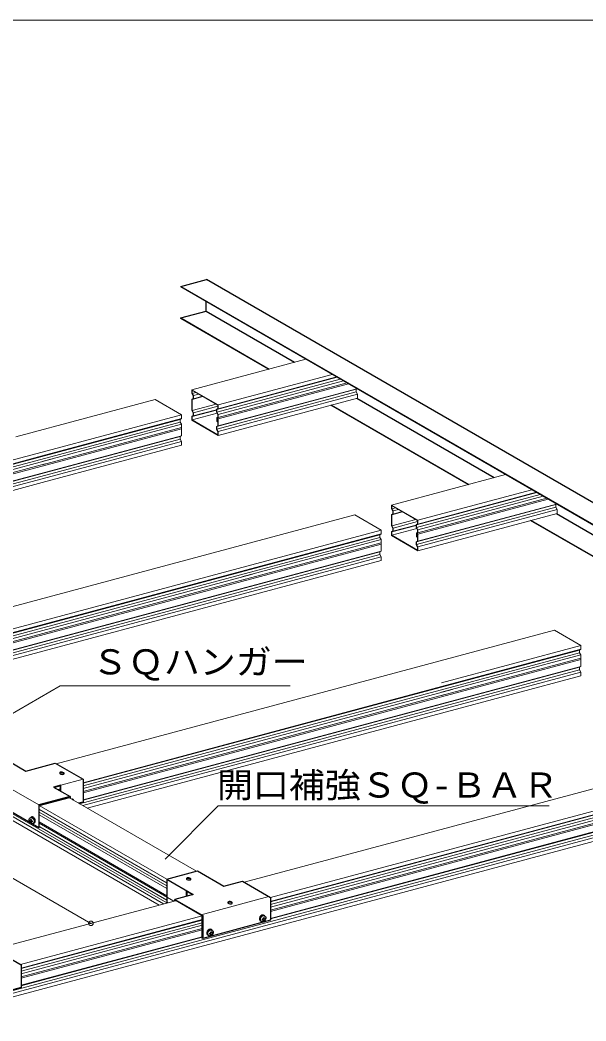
# Model space of a CAD drawing. Units: millimetres on the paper. Extents: x -195 to 195, y -135 to 132.
# Drawn here: x 96.1 to 145.6, y 44.8 to 132.5 of the extents above; entities that cross this region are included whole.
import ezdxf
from ezdxf.enums import TextEntityAlignment as Align

# ---------------------------------------------------------------- set-up
doc = ezdxf.new("R2010")
doc.units = ezdxf.units.MM
doc.header["$PDMODE"] = 32
doc.header["$PDSIZE"] = 0.4
for name, color, linetype, lineweight in [('0-2_野縁受け', 3, 'Continuous', 18), ('0-3_野縁', 2, 'Continuous', 25), ('0-5_寸法', 4, 'Continuous', 9), ('0-6_文字', 4, 'Continuous', 9), ('0-8_隠線', 4, 'Continuous', 9), ('0-B_補強金具・金具・その他', 7, 'Continuous', 18), ('0-C_ビス・アンカーボルト・強調図形', 2, 'Continuous', 25), ('F-3_野縁', 7, 'Continuous', 18)]:
    doc.layers.add(name, color=color, linetype=linetype, lineweight=lineweight)
doc.styles.add('ＭＳ ゴシック', font='')
doc.styles.get('ＭＳ ゴシック').set_extended_font_data('MS Gothic')

msp = doc.modelspace()

# ---------------------------------------------------------------- linework, layer by layer
at = {"layer": '0-2_野縁受け'}
for p, q in [((111.101, 100.124), (121.089, 102.801)), ((123.835, 101.215), (113.295, 98.391)), ((113.295, 98.158), (124.111, 101.056)), ((123.399, 101.467), (113.41, 98.791)), ((113.41, 98.458), (123.793, 101.24)), ((124.385, 100.898), (113.41, 97.958)), ((111.101, 100.124), (113.41, 98.791)), ((111.13, 100.074), (113.381, 98.774)), ((125.499, 100.161), (113.295, 96.891)), ((113.41, 97.691), (124.7, 100.716)), ((113.41, 97.574), (124.838, 100.636)), ((113.41, 96.958), (125.568, 100.215)), ((125.58, 100.208), (125.499, 100.161)), ((95.678, 95.992), (107.881, 99.261)), ((107.881, 99.261), (110.191, 97.928)), ((111.245, 99.608), (111.13, 99.808)), ((111.13, 99.274), (112.07, 99.526)), ((111.13, 99.274), (111.245, 99.341)), ((111.13, 98.308), (111.13, 99.274)), ((111.216, 99.358), (111.216, 99.591)), ((111.245, 99.608), (111.719, 99.734)), ((111.245, 99.341), (111.245, 99.608)), ((111.245, 99.341), (112.034, 99.552)), ((113.295, 96.658), (125.499, 99.927)), ((125.614, 99.727), (113.41, 96.458)), ((113.41, 96.124), (125.614, 99.394)), ((111.13, 98.308), (113.22, 98.868)), ((111.13, 97.774), (113.263, 98.346)), ((111.245, 98.108), (111.13, 98.308)), ((111.216, 97.824), (113.263, 98.372)), ((111.245, 98.108), (113.382, 98.68)), ((110.075, 97.528), (97.872, 94.258)), ((110.191, 97.928), (97.987, 94.658)), ((97.987, 94.325), (110.191, 97.595)), ((111.13, 97.474), (113.314, 98.06)), ((111.13, 97.474), (113.382, 96.174)), ((111.245, 97.841), (111.245, 98.108)), ((113.295, 97.658), (113.295, 97.374)), ((113.324, 97.663), (113.324, 97.358)), ((113.353, 97.341), (113.324, 97.358)), ((113.353, 97.658), (113.334, 97.668)), ((113.372, 97.68), (113.353, 97.691)), ((113.353, 97.608), (113.353, 97.341)), ((113.353, 97.608), (113.382, 97.591)), ((113.382, 97.943), (113.382, 97.686)), ((113.382, 97.591), (113.382, 96.974)), ((113.41, 97.958), (113.41, 97.691)), ((113.41, 97.574), (113.41, 96.958)), ((97.872, 94.025), (110.075, 97.295)), ((110.191, 97.095), (97.987, 93.825)), ((97.987, 93.558), (110.191, 96.828)), ((97.987, 93.442), (110.191, 96.711)), ((110.075, 96.028), (97.872, 92.758)), ((97.872, 92.525), (110.075, 95.795)), ((97.987, 92.825), (110.191, 96.095)), ((110.191, 95.595), (97.987, 92.325)), ((97.987, 91.992), (110.191, 95.261)), ((64.622, 85.116), (97.872, 94.025)), ((98.91, 94.072), (64.895, 84.958)), ((97.987, 94.658), (65.476, 85.947)), ((65.476, 85.614), (97.987, 94.325)), ((97.872, 94.258), (65.476, 85.578)), ((65.211, 84.776), (98.268, 93.633)), ((65.349, 84.696), (97.987, 93.442)), ((66.078, 84.275), (97.987, 92.825)), ((97.872, 92.758), (66.12, 84.251)), ((66.282, 84.06), (97.872, 92.525)), ((97.987, 92.325), (66.555, 83.903)), ((128.595, 90.024), (138.583, 92.701)), ((66.949, 83.675), (97.987, 91.992)), ((140.893, 91.367), (130.904, 88.691)), ((141.329, 91.115), (130.789, 88.291)), ((130.789, 88.058), (141.605, 90.956)), ((130.904, 88.358), (141.287, 91.14)), ((141.878, 90.798), (130.904, 87.858)), ((130.904, 87.591), (142.194, 90.616)), ((130.904, 87.474), (142.332, 90.536)), ((128.595, 90.024), (130.904, 88.691)), ((128.624, 89.974), (130.875, 88.674)), ((128.739, 89.508), (128.624, 89.708)), ((128.624, 89.174), (129.564, 89.426)), ((128.71, 89.258), (128.71, 89.491)), ((128.739, 89.508), (129.212, 89.634)), ((128.739, 89.241), (128.739, 89.508)), ((128.739, 89.241), (129.528, 89.452)), ((142.992, 90.061), (130.789, 86.791)), ((130.789, 86.558), (142.992, 89.827)), ((130.904, 86.858), (143.061, 90.115)), ((143.108, 89.627), (130.904, 86.358)), ((143.074, 90.108), (142.992, 90.061)), ((81.734, 77.468), (125.375, 89.161)), ((125.375, 89.161), (127.684, 87.828)), ((128.624, 89.174), (128.739, 89.241)), ((128.624, 88.208), (128.624, 89.174)), ((128.624, 88.208), (130.714, 88.768)), ((128.739, 88.008), (130.875, 88.58)), ((130.904, 86.024), (143.108, 89.294)), ((127.684, 87.828), (84.043, 76.135)), ((128.624, 87.674), (130.756, 88.246)), ((128.739, 88.008), (128.624, 88.208)), ((128.624, 87.374), (130.808, 87.96)), ((128.71, 87.724), (130.756, 88.272)), ((128.739, 87.741), (128.739, 88.008)), ((130.875, 87.843), (130.875, 87.586)), ((130.904, 87.858), (130.904, 87.591)), ((127.569, 87.428), (115.365, 84.158)), ((115.365, 83.925), (127.569, 87.195)), ((115.481, 84.225), (127.684, 87.495)), ((127.684, 86.995), (115.481, 83.725)), ((128.624, 87.374), (130.875, 86.074)), ((130.789, 87.558), (130.789, 87.274)), ((130.817, 87.563), (130.817, 87.258)), ((130.846, 87.241), (130.817, 87.258)), ((130.846, 87.558), (130.827, 87.568)), ((130.865, 87.58), (130.846, 87.591)), ((130.846, 87.508), (130.846, 87.241)), ((130.846, 87.508), (130.875, 87.491)), ((130.875, 87.491), (130.875, 86.874)), ((130.904, 87.474), (130.904, 86.858)), ((127.569, 85.928), (115.365, 82.658)), ((115.481, 83.458), (127.684, 86.728)), ((115.481, 83.342), (127.684, 86.611)), ((115.481, 82.725), (127.684, 85.995)), ((115.365, 82.425), (127.569, 85.695)), ((127.684, 85.495), (115.481, 82.225)), ((115.481, 81.892), (127.684, 85.161)), ((84.076, 75.81), (115.481, 84.225)), ((115.365, 84.158), (84.076, 75.774)), ((116.403, 83.972), (84.076, 75.31)), ((84.076, 75.541), (115.365, 83.925)), ((84.076, 75.043), (115.762, 83.533)), ((84.076, 74.927), (115.481, 83.342)), ((61.219, 82.473), (108.63, 55.1)), ((108.917, 55.177), (61.348, 82.641)), ((84.076, 74.31), (115.481, 82.725)), ((115.365, 82.658), (84.076, 74.274)), ((89.901, 75.602), (115.365, 82.425)), ((108.236, 54.994), (61.219, 82.14)), ((90.146, 75.103), (115.481, 81.892)), ((115.481, 82.225), (90.149, 75.437)), ((99.228, 67.368), (142.869, 79.061)), ((145.063, 77.328), (132.859, 74.058)), ((132.974, 74.125), (145.178, 77.395)), ((132.859, 73.825), (145.063, 77.095)), ((145.178, 76.895), (132.974, 73.625)), ((132.974, 73.358), (145.178, 76.628)), ((132.974, 73.242), (145.178, 76.511)), ((145.063, 75.828), (132.859, 72.558)), ((132.859, 72.325), (145.063, 75.595)), ((132.974, 72.625), (145.178, 75.895)), ((145.178, 75.395), (132.974, 72.125)), ((132.974, 71.792), (145.178, 75.061)), ((101.57, 65.71), (132.974, 74.125)), ((132.859, 74.058), (101.57, 65.674)), ((133.897, 73.872), (101.57, 65.21)), ((101.57, 65.441), (132.859, 73.825)), ((101.57, 64.943), (133.255, 73.433)), ((101.57, 64.827), (132.974, 73.242)), ((101.269, 63.86), (132.859, 72.325)), ((132.974, 72.125), (101.543, 63.703)), ((101.57, 64.21), (132.974, 72.625)), ((132.859, 72.558), (101.57, 64.174)), ((101.937, 63.475), (132.974, 71.792)), ((99.356, 65.117), (99.592, 65.18)), ((99.356, 65.117), (99.592, 65.18)), ((99.592, 65.144), (99.398, 65.092)), ((99.592, 65.144), (99.398, 65.092)), ((115.684, 56.99), (148.159, 65.692)), ((100.316, 64.411), (111.5, 57.953)), ((117.978, 55.319), (150.468, 64.025)), ((150.468, 64.358), (117.988, 55.655)), ((97.73, 63.369), (108.916, 56.91)), ((108.919, 57.266), (97.74, 63.721)), ((108.916, 56.935), (97.74, 63.387)), ((108.916, 56.677), (97.74, 63.13)), ((150.353, 63.958), (117.987, 55.286)), ((151.391, 63.772), (117.987, 54.821)), ((117.987, 55.052), (150.353, 63.725)), ((117.987, 54.555), (150.749, 63.333)), ((117.987, 54.438), (150.468, 63.142)), ((97.74, 62.887), (108.916, 56.435)), ((108.916, 55.818), (97.74, 62.271)), ((117.987, 53.821), (150.468, 62.525)), ((150.353, 62.458), (117.987, 53.786)), ((47.51, 34.668), (150.353, 62.225)), ((150.468, 62.025), (47.625, 34.468)), ((47.625, 34.135), (150.468, 61.692)), ((97.74, 62.154), (109.537, 55.343)), ((108.916, 55.435), (97.74, 61.887)), ((97.779, 61.841), (108.916, 55.41)), ((93.789, 51.123), (109.675, 55.38)), ((112.019, 54.056), (96.099, 49.79)), ((96.14, 49.468), (112.016, 53.722)), ((112.016, 53.686), (96.14, 49.432)), ((96.14, 49.198), (112.016, 53.453)), ((112.016, 53.222), (96.14, 48.968)), ((96.14, 48.701), (112.016, 52.955)), ((96.14, 48.584), (112.016, 52.838)), ((96.14, 47.968), (112.016, 52.222)), ((111.994, 52.18), (96.14, 47.932))]:
    msp.add_line(p, q, dxfattribs=at)
for points in [[(113.41, 96.958), (113.295, 96.891), (113.295, 96.658), (113.41, 96.458), (113.41, 96.124), (111.101, 97.458), (111.101, 97.791), (111.216, 97.858), (111.216, 98.091), (111.101, 98.291), (111.101, 99.291), (111.216, 99.358), (111.216, 99.591), (111.101, 99.791), (111.101, 100.124)], [(111.13, 100.074), (111.13, 99.808), (111.445, 99.892)], [(125.499, 100.161), (125.499, 99.927), (125.614, 99.727), (125.614, 99.394)], [(113.382, 97.943), (113.263, 98.149), (113.263, 98.406), (113.381, 98.474), (113.381, 98.774)], [(113.41, 98.791), (113.41, 98.458), (113.295, 98.391), (113.295, 98.158), (113.41, 97.958)], [(110.191, 97.928), (110.191, 97.595), (110.075, 97.528), (110.075, 97.295), (110.191, 97.095), (110.191, 96.095), (110.075, 96.028), (110.075, 95.795), (110.191, 95.595), (110.191, 95.261)], [(111.13, 97.474), (111.13, 97.774), (111.245, 97.841)], [(113.382, 96.174), (113.382, 96.443), (113.263, 96.649), (113.263, 96.906), (113.381, 96.974)], [(130.904, 86.858), (130.789, 86.791), (130.789, 86.558), (130.904, 86.358), (130.904, 86.024), (128.595, 87.358), (128.595, 87.691), (128.71, 87.758), (128.71, 87.991), (128.595, 88.191), (128.595, 89.191), (128.71, 89.258), (128.71, 89.491), (128.595, 89.691), (128.595, 90.024)], [(128.624, 89.974), (128.624, 89.708), (128.939, 89.792)], [(142.992, 90.061), (142.992, 89.827), (143.108, 89.627), (143.108, 89.294)], [(130.875, 87.843), (130.756, 88.049), (130.756, 88.306), (130.875, 88.374), (130.875, 88.674)], [(130.904, 88.691), (130.904, 88.358), (130.789, 88.291), (130.789, 88.058), (130.904, 87.858)], [(127.684, 87.828), (127.684, 87.495), (127.569, 87.428), (127.569, 87.195), (127.684, 86.995), (127.684, 85.995), (127.569, 85.928), (127.569, 85.695), (127.684, 85.495), (127.684, 85.161)], [(128.624, 87.374), (128.624, 87.674), (128.739, 87.741)], [(130.875, 86.074), (130.875, 86.343), (130.756, 86.549), (130.756, 86.806), (130.875, 86.874)], [(142.869, 79.061), (145.178, 77.728), (132.974, 74.458)], [(145.178, 77.728), (145.178, 77.395), (145.063, 77.328), (145.063, 77.095), (145.178, 76.895), (145.178, 75.895), (145.063, 75.828), (145.063, 75.595), (145.178, 75.395), (145.178, 75.061)]]:
    msp.add_lwpolyline(points, dxfattribs=at)
for centre, radius, start, end in [((113.333, 97.658), 0.0385, 60, 180), ((113.382, 97.374), 0.0866, 180, 240), ((113.33, 97.663), 0.0067, 60, 180), ((113.353, 97.624), 0.0289, 60, 180), ((113.353, 97.358), 0.0289, 180, 240), ((113.343, 97.341), 0.0096, 240, 0), ((113.353, 97.324), 0.0289, 240, 0), ((113.362, 97.608), 0.0096, 60, 180), ((113.372, 97.691), 0.0385, 240, 0), ((113.324, 97.574), 0.0866, 0, 60), ((113.353, 97.591), 0.0289, 0, 60), ((113.375, 97.686), 0.0067, 240, 0), ((130.827, 87.558), 0.0385, 60, 180), ((130.875, 87.274), 0.0866, 180, 240), ((130.824, 87.563), 0.0067, 60, 180), ((130.846, 87.524), 0.0289, 60, 180), ((130.846, 87.258), 0.0289, 180, 240), ((130.837, 87.241), 0.0096, 240, 0), ((130.846, 87.224), 0.0289, 240, 0), ((130.856, 87.508), 0.0096, 60, 180), ((130.866, 87.591), 0.0385, 240, 0), ((130.817, 87.474), 0.0866, 0, 60), ((130.846, 87.491), 0.0289, 0, 60), ((130.869, 87.586), 0.0067, 240, 0)]:
    msp.add_arc(centre, radius, start, end, dxfattribs=at)
at = {"layer": '0-3_野縁'}
for p, q in [((110.132, 109.167), (112.386, 109.771)), ((185.545, 67.532), (112.386, 109.771)), ((110.132, 109.167), (110.132, 109.127)), ((110.132, 109.167), (183.291, 66.929)), ((183.291, 66.889), (110.132, 109.127)), ((112.348, 107), (120.087, 102.532)), ((110.132, 106.367), (110.132, 106.407)), ((110.132, 106.407), (117.872, 101.938)), ((117.824, 101.926), (110.132, 106.367)), ((125.551, 99.377), (137.581, 92.432)), ((135.318, 91.826), (123.288, 98.771)), ((123.336, 98.784), (135.365, 91.838)), ((152.812, 81.726), (140.782, 88.671)), ((140.829, 88.684), (152.859, 81.738)), ((143.045, 89.277), (155.074, 82.332))]:
    msp.add_line(p, q, dxfattribs=at)
msp.add_lwpolyline([(110.132, 106.407), (112.348, 107), (112.348, 107.848)], dxfattribs=at)
at = {"layer": '0-5_寸法'}
msp.add_line((52.089, 82.36), (102.261, 53.393), dxfattribs=at)
msp.add_point((102.261, 53.393), dxfattribs=at)
at = {"layer": '0-6_文字'}
for p, q in [((91.071, 69.272), (99.573, 74.18)), ((99.573, 74.18), (119.721, 74.18)), ((108.757, 59.023), (113.414, 63.681)), ((113.414, 63.681), (142.412, 63.681))]:
    msp.add_line(p, q, dxfattribs=at)
at = {"layer": '0-8_隠線'}
for p, q in [((92.377, 66.827), (97.689, 63.76)), ((99.638, 65.498), (101.57, 66.015)), ((111.924, 54.153), (117.848, 55.74))]:
    msp.add_line(p, q, dxfattribs=at)
at = {"layer": '0-B_補強金具・金具・その他', "color": 2, "lineweight": 25}
for p, q in [((99.592, 65.432), (99.057, 65.289)), ((99.592, 64.98), (99.592, 65.432)), ((99.638, 64.953), (99.638, 65.498)), ((100.38, 64.428), (100.38, 64.374)), ((100.432, 64.495), (100.432, 64.344)), ((101.57, 64.015), (101.181, 63.911)), ((108.916, 57.261), (111.595, 57.979)), ((111.595, 57.979), (113.904, 56.645)), ((108.916, 57.261), (108.916, 55.261)), ((108.916, 57.261), (111.226, 55.928)), ((113.904, 56.645), (115.527, 57.08)), ((115.527, 57.08), (117.987, 55.66)), ((110.648, 55.773), (110.648, 56.261)), ((108.916, 55.261), (108.969, 55.231)), ((111.226, 55.928), (109.603, 55.493)), ((109.603, 55.4), (109.603, 55.493)), ((109.603, 55.493), (112.062, 54.073)), ((112.016, 54.046), (109.649, 55.413)), ((117.987, 55.66), (117.987, 53.66)), ((112.016, 52.1), (112.016, 54.066)), ((112.062, 54.073), (112.062, 52.073)), ((117.987, 53.66), (112.062, 52.073)), ((112.062, 52.073), (112.016, 52.1))]:
    msp.add_line(p, q, dxfattribs=at)
for points in [[(92.377, 66.827), (95.12, 67.562), (96.558, 66.732), (99.134, 67.422), (101.57, 66.015), (101.57, 64.015)], [(99.638, 65.498), (98.994, 65.325), (100.432, 64.495), (97.689, 63.76), (97.689, 61.76), (92.377, 64.827)], [(97.689, 61.76), (97.74, 61.774), (97.74, 63.721), (100.38, 64.428)], [(110.7, 55.787), (110.7, 56.178), (111.162, 55.911)], [(87.069, 51.367), (89.748, 52.085), (92.057, 50.752), (93.68, 51.186), (96.14, 49.766), (96.14, 47.766), (90.215, 46.179)]]:
    msp.add_lwpolyline(points, dxfattribs=at)
for centre, radius, start, end in [((99.599, 66.553), 0.069, 105, 240), ((99.685, 66.231), 0.402, 60, 105), ((99.599, 66.5), 0.069, 105, 157.27713), ((99.765, 66.842), 0.402, 240, 285), ((99.685, 66.178), 0.402, 60, 105), ((99.852, 66.52), 0.069, 285, 60), ((99.852, 66.466), 0.069, 22.72287, 60), ((100.66, 64.047), 0.217, 105, 105.87611), ((100.637, 64.133), 0.128, 8.6744, 105), ((100.591, 64.16), 0.128, 8.6744, 47.9646), ((110.706, 57.303), 0.069, 105, 240), ((110.706, 57.25), 0.069, 105, 157.27713), ((110.873, 57.592), 0.402, 240, 285), ((110.793, 56.981), 0.402, 60, 105), ((110.793, 56.928), 0.402, 60, 105), ((110.959, 57.27), 0.069, 285, 60), ((110.959, 57.217), 0.069, 22.72287, 60), ((114.321, 55.217), 0.069, 105, 240), ((114.321, 55.163), 0.069, 105, 157.27713), ((114.407, 54.895), 0.402, 60, 105), ((114.407, 54.841), 0.402, 60, 105), ((114.574, 55.183), 0.069, 285, 60), ((114.487, 55.505), 0.402, 240, 285), ((114.574, 55.13), 0.069, 22.72287, 60)]:
    msp.add_arc(centre, radius, start, end, dxfattribs=at)
at = {"layer": '0-C_ビス・アンカーボルト・強調図形'}
for p, q in [((96.928, 62.643), (97.021, 62.696)), ((97.203, 62.14), (97.295, 62.193)), ((117.212, 53.546), (117.119, 53.599)), ((117.486, 54.049), (117.394, 54.103)), ((112.875, 52.801), (112.782, 52.855)), ((112.6, 52.298), (112.508, 52.351))]:
    msp.add_line(p, q, dxfattribs=at)
for centre, major_axis in [((97.066, 62.391), (-0.129, 0.256)), ((117.349, 53.798), (0.129, 0.256)), ((112.737, 52.55), (0.129, 0.256))]:
    msp.add_ellipse(centre, major_axis=major_axis, ratio=0.751651, dxfattribs=at)
for centre, major_axis, ratio, start_param, end_param in [((96.95, 62.422), (-0.011, -0.27), 0.253697, 4.664881, 5.013778), ((97.066, 62.438), (-0.242, 0.051), 0.222648, 0.755145, 1.151082), ((97.066, 62.345), (-0.242, 0.051), 0.222648, 0.7502, 1.151082), ((97.025, 62.402), (-0.011, -0.27), 0.253697, 4.375766, 4.695708), ((97.025, 62.402), (-0.011, -0.27), 0.253697, 5.04752, 5.432218), ((97.066, 62.525), (-0.242, 0.051), 0.222648, 1.184469, 1.533451), ((97.158, 62.445), (-0.129, 0.256), 0.751651, 3.183548, 6.325141), ((97.106, 62.38), (-0.011, -0.27), 0.253697, 4.373289, 4.695708), ((97.066, 62.438), (-0.242, 0.051), 0.222648, 1.502894, 1.817026), ((97.066, 62.345), (-0.242, 0.051), 0.222648, 1.502894, 1.814719), ((97.106, 62.38), (-0.011, -0.27), 0.253697, 5.04752, 5.427939), ((97.182, 62.36), (-0.011, -0.27), 0.253697, 4.673765, 5.024147), ((97.066, 62.258), (-0.242, 0.051), 0.222648, 1.194738, 1.541834), ((117.257, 53.851), (0.129, 0.256), 0.751651, 6.24123, 9.382822), ((117.349, 53.844), (0.242, 0.051), 0.222648, 4.466159, 4.780291), ((117.233, 53.767), (0.011, -0.27), 0.253697, 1.259038, 1.609421), ((117.349, 53.751), (0.242, 0.051), 0.222648, 4.468466, 4.780291), ((117.349, 53.664), (0.242, 0.051), 0.222648, 4.741352, 5.088447), ((117.309, 53.787), (0.011, -0.27), 0.253697, 0.855247, 1.235665), ((117.349, 53.931), (0.242, 0.051), 0.222648, 4.749735, 5.098716), ((117.309, 53.787), (0.011, -0.27), 0.253697, 1.587477, 1.909897), ((117.39, 53.808), (0.011, -0.27), 0.253697, 0.850967, 1.235665), ((117.39, 53.808), (0.011, -0.27), 0.253697, 1.587477, 1.907419), ((117.349, 53.844), (0.242, 0.051), 0.222648, 5.132103, 5.528041), ((117.349, 53.751), (0.242, 0.051), 0.222648, 5.132103, 5.532986), ((117.465, 53.829), (0.011, -0.27), 0.253697, 1.269407, 1.618304), ((112.645, 52.603), (0.129, 0.256), 0.751651, 6.24123, 9.382822), ((112.737, 52.683), (0.242, 0.051), 0.222648, 4.749735, 5.098716), ((112.697, 52.539), (0.011, -0.27), 0.253697, 1.587477, 1.909897), ((112.778, 52.56), (0.011, -0.27), 0.253697, 1.587477, 1.907419), ((112.737, 52.596), (0.242, 0.051), 0.222648, 5.132103, 5.528041), ((112.853, 52.581), (0.011, -0.27), 0.253697, 1.269407, 1.618304), ((112.737, 52.596), (0.242, 0.051), 0.222648, 4.466159, 4.780291), ((112.621, 52.519), (0.011, -0.27), 0.253697, 1.259038, 1.609421), ((112.737, 52.503), (0.242, 0.051), 0.222648, 4.468466, 4.780291), ((112.737, 52.416), (0.242, 0.051), 0.222648, 4.741352, 5.088447), ((112.697, 52.539), (0.011, -0.27), 0.253697, 0.855247, 1.235665), ((112.778, 52.56), (0.011, -0.27), 0.253697, 0.850967, 1.235665), ((112.737, 52.503), (0.242, 0.051), 0.222648, 5.132103, 5.532986)]:
    msp.add_ellipse(centre, major_axis=major_axis, ratio=ratio, start_param=start_param, end_param=end_param, dxfattribs=at)
at = {"layer": 'F-3_野縁', "color": 3}
msp.add_line((-195, 132.5), (195, 132.5), dxfattribs=at)

# ---------------------------------------------------------------- texts
at = {"layer": '0-6_文字', "color": 7, "style": 'ＭＳ ゴシック', "width": 1.05}
for s, p in [('ＳＱハンガー', (102.35, 74.535)), ('開口補強ＳＱ-ＢＡＲ', (113.305, 63.747))]:
    msp.add_text(s, height=2.199, dxfattribs=at).set_placement(p, align=Align.BOTTOM_LEFT)

doc.saveas('drawing.dxf')
